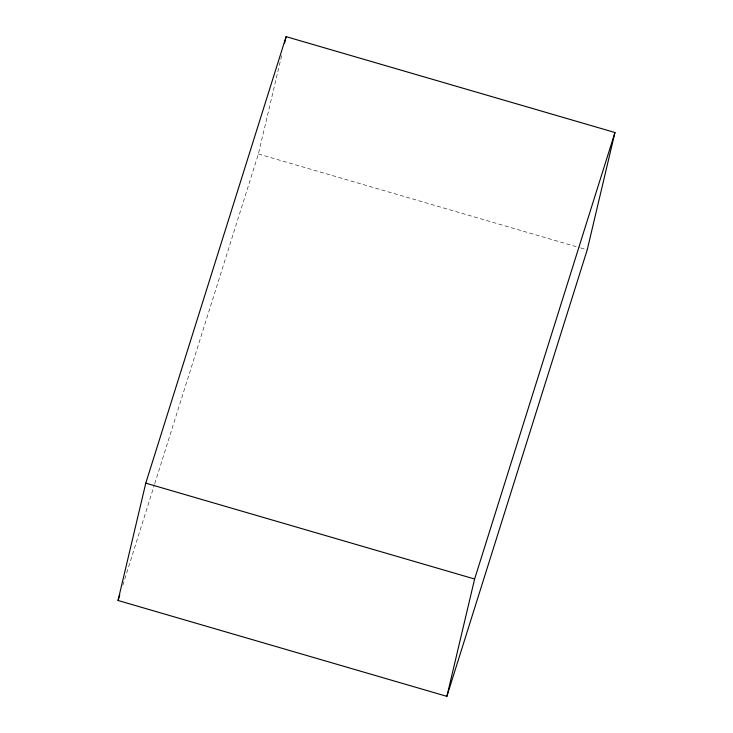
<?xml version="1.0" encoding="UTF-8"?>
<svg xmlns="http://www.w3.org/2000/svg" width="733" height="733" viewBox="0 0 733 733"><rect width="100%" height="100%" fill="white"/><g stroke="black" fill="none" stroke-linecap="round" stroke-linejoin="round"><path stroke-width="0.55" stroke-dasharray="3.67 2.75" d="M154.755 483.67L258.382 153.985L281.664 55.47M122.851 585.2L154.416 484.77M258.382 153.985L579.546 247.617M580.646 247.937L587.215 249.852"/><path stroke-width="1.1" d="M118.04 600.483L145.785 483.148L286.117 36.65L614.96 132.517L587.215 249.852L446.883 696.35L118.04 600.483L119.763 595.022M284.541 43.293L286.117 36.65M446.883 696.35L474.618 579.015L614.96 132.517M145.785 483.148L474.618 579.015"/></g></svg>
